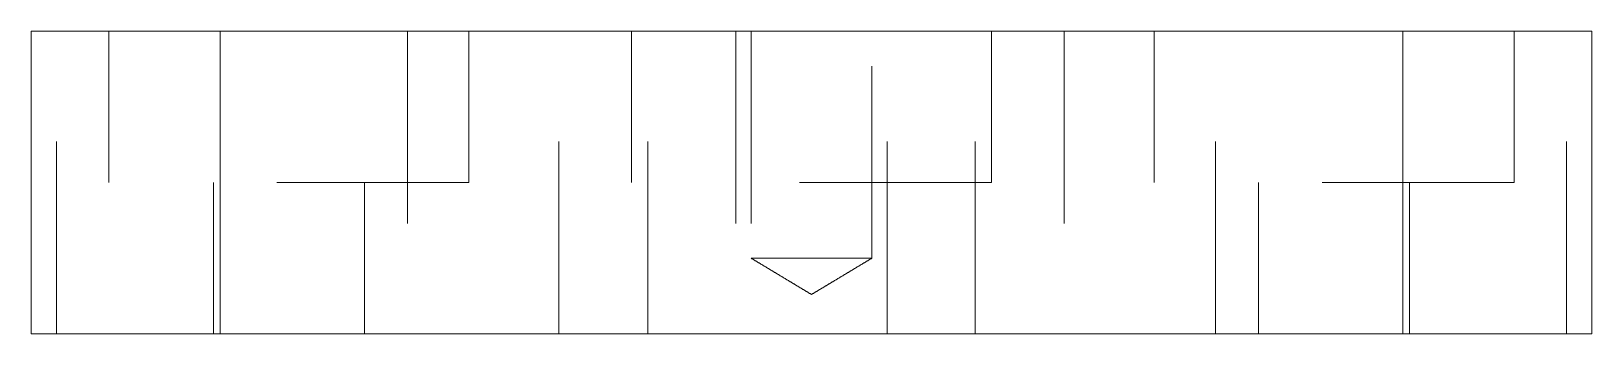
# Model space of a CAD drawing. Header units: inches. Extents: x 4.72 to 5.67, y 2.09 to 5.21.
# Drawn here: x 4.788 to 5.601, y 5.055 to 5.212 of the extents above.
import ezdxf

# ---------------------------------------------------------------- set-up
doc = ezdxf.new("R2010")
doc.units = ezdxf.units.IN
doc.header["$MEASUREMENT"] = 0
doc.linetypes.add('HIDDEN', pattern=[0.075, 0.05, -0.025])

msp = doc.modelspace()

# ---------------------------------------------------------------- linework, layer by layer
at = {"color": 7, "linetype": 'Continuous', "lineweight": 15}
for p, q in [((4.78816, 5.21222), (4.88658, 5.21222)), ((4.88658, 5.05474), (4.88658, 5.21222)), ((5.50263, 5.21222), (4.88658, 5.21222)), ((5.50263, 5.05474), (5.50263, 5.21222)), ((5.60105, 5.21222), (5.50263, 5.21222)), ((4.78816, 5.05474), (4.88658, 5.05474)), ((5.50263, 5.05474), (4.88658, 5.05474)), ((5.60105, 5.05474), (5.50263, 5.05474))]:
    msp.add_line(p, q, dxfattribs=at)
at = {"color": 7, "linetype": 'HIDDEN', "lineweight": 0}
for p, q in [((4.80134, 5.05474), (4.80134, 5.21222)), ((5.10937, 5.05474), (5.10937, 5.21222)), ((5.27984, 5.05474), (5.27984, 5.21222)), ((5.58787, 5.05474), (5.58787, 5.21222)), ((5.01617, 5.13348), (4.82867, 5.13348)), ((5.28835, 5.13348), (5.10085, 5.13348)), ((5.56054, 5.13348), (5.37304, 5.13348)), ((5.16311, 5.09411), (5.1946, 5.09411)), ((5.1946, 5.09411), (5.2261, 5.09411))]:
    msp.add_line(p, q, dxfattribs=at)
at = {"color": 7, "linetype": 'Continuous', "lineweight": 15}
for points in [[(4.78816, 5.21222), (4.78816, 5.05474)], [(5.60105, 5.05474), (5.60105, 5.21222)]]:
    msp.add_open_spline(points, degree=1, dxfattribs=at)
at = {"color": 7, "linetype": 'HIDDEN', "lineweight": 0}
for points in [[(4.82867, 5.21222), (4.82867, 5.13348)], [(4.98418, 5.21222), (4.98418, 5.05474)], [(5.01617, 5.13348), (5.01617, 5.21222)], [(5.06292, 5.05474), (5.06292, 5.21222)], [(5.10085, 5.21222), (5.10085, 5.13348)], [(5.15523, 5.21222), (5.15523, 5.05474)], [(5.16311, 5.21222), (5.16311, 5.09411)], [(5.2261, 5.09411), (5.2261, 5.21222)], [(5.23397, 5.05474), (5.23397, 5.21222)], [(5.28835, 5.13348), (5.28835, 5.21222)], [(5.32629, 5.21222), (5.32629, 5.05474)], [(5.37304, 5.21222), (5.37304, 5.13348)], [(5.40503, 5.05474), (5.40503, 5.21222)], [(5.56054, 5.13348), (5.56054, 5.21222)], [(4.88305, 5.13348), (4.88305, 5.05474)], [(4.96179, 5.05474), (4.96179, 5.13348)], [(5.42742, 5.13348), (5.42742, 5.05474)], [(5.50616, 5.05474), (5.50616, 5.13348)], [(5.16311, 5.09411), (5.1946, 5.07518)], [(5.1946, 5.07518), (5.2261, 5.09411)]]:
    msp.add_open_spline(points, degree=1, dxfattribs=at)

doc.saveas('drawing.dxf')
